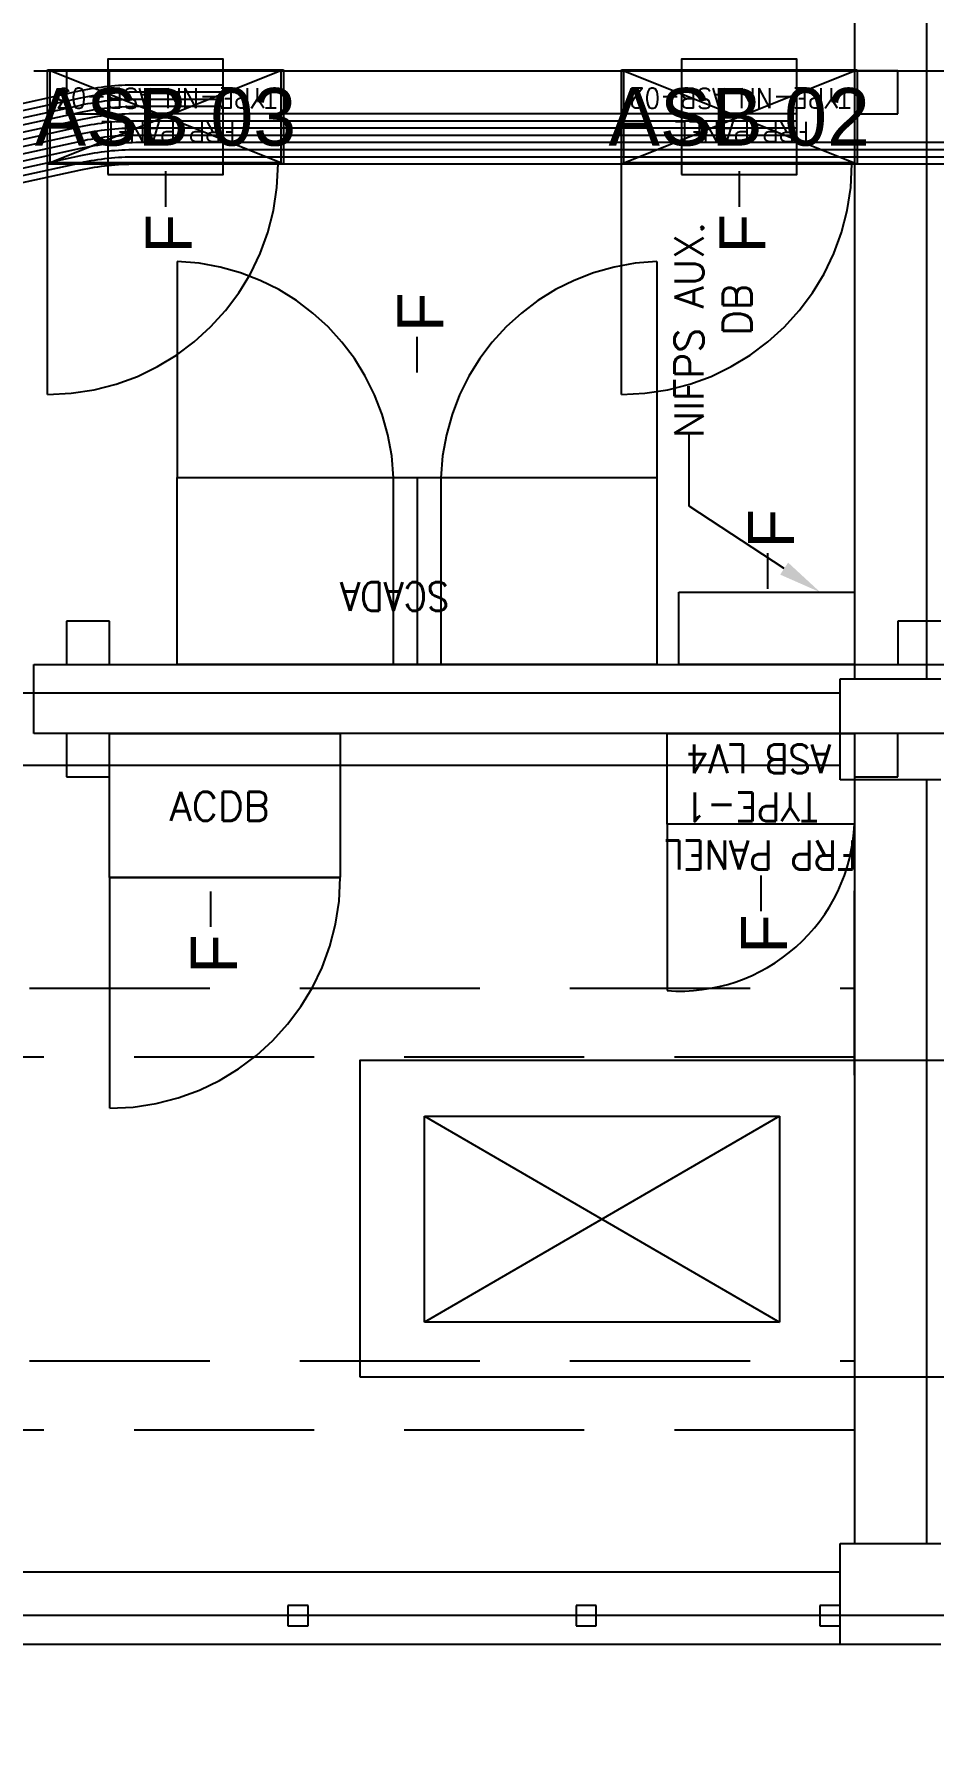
# Model space of a CAD drawing. Header units: metres. Extents: x 528964 to 529320, y 2673702 to 2674119.
# Drawn here: x 529115.54 to 529118.66, y 2673937.95 to 2673943.84 of the extents above; entities that cross this region are included whole.
import ezdxf
from ezdxf.enums import TextEntityAlignment as Align

# ---------------------------------------------------------------- set-up
doc = ezdxf.new("R2010")
doc.units = ezdxf.units.M
for name, pattern in [('DASHED', [0.75, 0.5, -0.25]), ('HIDDEN', [0.375, 0.25, -0.125]), ('PHANTOM', [63.5, 31.75, -6.35, 6.35, -6.35, 6.35, -6.35])]:
    doc.linetypes.add(name, pattern=pattern)
for name, color, linetype in [('1', 5, 'Continuous'), ('IDT', 7, 'Continuous'), ('LT Cable(AG) INV to LT Panel BL-27', 2, 'Continuous')]:
    doc.layers.add(name, color=color, linetype=linetype)
doc.styles.add('Arial', font='arial.ttf')
doc.styles.add('RomanS', font='romans.shx')
doc.styles.get("Standard").update_dxf_attribs({"font": 'Adani Regular.ttf'})

# ---------------------------------------------------------------- blocks, each defined once
blk = doc.blocks.new('ASB')
at = {"layer": '1', "color": 5}
blk.add_lwpolyline([(-0.2, -0.2), (0.2, -0.2), (0.2, 0.2), (-0.2, 0.2)], close=True, dxfattribs=at)
at = {"layer": '1', "color": 7}
blk.add_attdef('ID', text='', height=0.2, dxfattribs=at).set_placement((0, 0), align=Align.MIDDLE_CENTER)
blk = doc.blocks.new('IDT')
at = {"layer": 'IDT', "color": 8}
for p, q in [((29.552, 18.4101), (29.902, 18.4101)), ((29.902, 18.4101), (29.902, 18.0601)), ((29.902, 18.4101), (33.552, 18.4101)), ((29.902, 18.3453), (29.902, 18.2753)), ((29.972, 18.3453), (29.902, 18.3453)), ((29.972, 18.2753), (29.972, 18.3453)), ((30.7481, 18.3453), (30.7481, 18.2753)), ((30.8181, 18.3453), (30.7481, 18.3453)), ((30.8181, 18.2753), (30.8181, 18.3453)), ((31.7481, 18.3453), (31.7481, 18.2753)), ((31.8181, 18.3453), (31.7481, 18.3453)), ((31.8181, 18.2753), (31.8181, 18.3453)), ((29.902, 18.2753), (29.972, 18.2753)), ((30.7481, 18.2753), (30.8181, 18.2753)), ((31.7481, 18.2753), (31.8181, 18.2753)), ((29.902, 18.1601), (33.552, 18.1601)), ((29.902, 18.0601), (29.552, 18.0601)), ((29.602, 15.4101), (29.602, 18.0601)), ((29.852, 15.4101), (29.852, 18.0601)), ((30.1117, 16.5771), (30.1117, 17.2916)), ((30.1117, 17.2916), (31.3439, 17.2916)), ((31.3439, 16.5771), (30.1117, 17.2916)), ((30.1117, 16.5771), (31.3439, 17.2916)), ((31.3439, 17.2916), (31.3439, 16.5771)), ((31.3439, 16.5771), (30.1117, 16.5771)), ((29.852, 16.4349), (29.852, 15.7954)), ((29.552, 15.4101), (29.902, 15.4101)), ((29.702, 15.3997), (29.702, 15.2497)), ((29.852, 15.3997), (29.702, 15.3997)), ((29.852, 15.2497), (29.852, 15.3997)), ((29.902, 15.4101), (29.902, 15.0601)), ((32.4369, 15.3997), (32.4369, 15.2497)), ((32.5869, 15.3997), (32.4369, 15.3997)), ((32.5869, 15.2497), (32.5869, 15.3997)), ((29.902, 15.3601), (33.552, 15.3601)), ((26.802, 15.2497), (32.6992, 15.2497)), ((29.702, 15.2497), (29.852, 15.2497)), ((32.4369, 15.2497), (32.5869, 15.2497)), ((32.6992, 15.2497), (32.6992, 15.0097)), ((29.902, 15.1101), (33.552, 15.1101)), ((29.902, 15.0601), (29.552, 15.0601)), ((29.602, 12.4101), (29.602, 15.0601)), ((29.852, 12.4101), (29.852, 15.0601)), ((32.6992, 15.0097), (26.802, 15.0097)), ((29.702, 15.0097), (29.552, 15.0097)), ((29.702, 14.8597), (29.702, 15.0097)), ((31.2873, 14.3618), (31.2873, 15.0097)), ((31.3698, 14.3618), (31.3698, 15.0097)), ((31.4523, 14.3618), (31.4523, 15.0097)), ((32.4369, 15.0097), (32.4369, 14.8597)), ((32.5869, 15.0097), (32.4369, 15.0097)), ((32.5869, 14.8597), (32.5869, 15.0097)), ((29.552, 14.8597), (29.702, 14.8597)), ((32.4369, 14.8597), (32.5869, 14.8597)), ((29.843, 13.2732), (30.661, 13.2732)), ((29.843, 12.9462), (29.843, 13.2732)), ((29.852, 12.9497), (29.852, 13.2697)), ((29.852, 13.2697), (30.652, 13.2697)), ((30.652, 13.2697), (29.852, 12.9497)), ((30.652, 12.9497), (29.852, 13.2697)), ((30.652, 13.2697), (30.652, 12.9497)), ((30.661, 13.2732), (30.661, 12.9462)), ((31.8339, 13.2732), (32.6519, 13.2732)), ((31.8339, 12.9462), (31.8339, 13.2732)), ((31.8429, 12.9497), (31.8429, 13.2697)), ((31.8429, 13.2697), (32.6429, 13.2697)), ((31.8429, 12.9497), (32.6429, 13.2697)), ((31.8429, 13.2697), (32.6429, 12.9497)), ((32.6429, 13.2697), (32.6429, 12.9497)), ((32.6519, 13.2732), (32.6519, 12.9462)), ((29.702, 13.0997), (29.702, 12.9497)), ((29.852, 13.0997), (29.702, 13.0997)), ((29.852, 12.9497), (29.852, 13.0997)), ((32.4369, 13.0997), (32.4369, 12.9497)), ((32.5869, 13.0997), (32.4369, 13.0997)), ((32.5869, 12.9497), (32.5869, 13.0997)), ((32.6992, 12.9497), (26.802, 12.9497)), ((29.702, 12.9497), (29.852, 12.9497)), ((30.661, 12.9462), (29.843, 12.9462)), ((30.652, 12.9497), (29.852, 12.9497)), ((32.6519, 12.9462), (31.8339, 12.9462)), ((32.6429, 12.9497), (31.8429, 12.9497)), ((32.4369, 12.9497), (32.5869, 12.9497))]:
    blk.add_line(p, q, dxfattribs=at)
at = {"layer": 'IDT', "color": 8, "linetype": 'PHANTOM', "ltscale": 0.25}
blk.add_line((25.6331, 18.3103), (33.7831, 18.3103), dxfattribs=at)
at = {"layer": 'IDT', "color": 8, "linetype": 'HIDDEN', "ltscale": 2.5}
for p, q in [((29.852, 17.6665), (33.652, 17.6665)), ((33.652, 17.4265), (29.852, 17.4265)), ((29.852, 16.3729), (33.652, 16.3729)), ((33.652, 16.1329), (29.852, 16.1329))]:
    blk.add_line(p, q, dxfattribs=at)
at = {"layer": 'IDT', "color": 8, "linetype": 'DASHED', "ltscale": 5}
for p, q in [((32.4365, 16.5497), (32.4365, 15.7497)), ((30.502, 15.5637), (30.502, 16.1417)), ((32.3927, 15.7497), (31.6365, 15.7497)), ((32.4365, 15.7497), (32.3927, 15.7497)), ((30.5375, 13.6118), (30.5375, 14.3618)), ((32.202, 13.6118), (32.202, 14.3618)), ((30.661, 14.0732), (30.661, 13.2732)), ((32.6519, 14.0732), (32.6519, 13.2732)), ((30.5375, 13.6118), (30.5375, 13.6118)), ((32.202, 13.6118), (32.202, 13.6118)), ((30.6172, 13.2732), (29.861, 13.2732)), ((30.661, 13.2732), (30.6172, 13.2732)), ((32.6081, 13.2732), (31.8519, 13.2732)), ((32.6519, 13.2732), (32.6081, 13.2732))]:
    blk.add_line(p, q, dxfattribs=at)
at = {"layer": 'IDT', "color": 7}
for p, q in [((32.0863, 15.8484), (32.0863, 15.9209)), ((30.177, 15.7932), (30.177, 15.8657)), ((32.0863, 15.7973), (32.0863, 15.8484)), ((30.177, 15.7421), (30.177, 15.7932)), ((31.6365, 15.7486), (32.4369, 15.7497)), ((31.6365, 15.2497), (31.6365, 15.7486)), ((32.4369, 15.7497), (32.4369, 15.2497)), ((29.852, 15.5637), (30.502, 15.5637)), ((29.852, 15.2497), (29.852, 15.5637)), ((30.502, 15.5637), (30.502, 15.2497)), ((30.502, 15.2497), (29.852, 15.2497)), ((32.4369, 15.2497), (31.6365, 15.2497)), ((29.852, 15.0097), (30.462, 15.0097)), ((29.852, 14.7597), (29.852, 15.0097)), ((30.462, 15.0097), (30.462, 14.7597)), ((30.5375, 15.0097), (32.202, 15.0097)), ((30.5375, 14.3618), (30.5375, 15.0097)), ((32.202, 15.0097), (32.202, 14.3618)), ((30.462, 14.7597), (29.852, 14.7597)), ((30.1529, 14.748), (30.1529, 14.6969)), ((30.1529, 14.6969), (30.1529, 14.6243)), ((32.202, 14.3618), (30.5375, 14.3618)), ((31.3698, 13.9969), (31.3698, 13.9457)), ((31.3698, 13.9457), (31.3698, 13.8732)), ((30.252, 13.3493), (30.252, 13.4218)), ((32.2429, 13.3493), (32.2429, 13.4218)), ((30.252, 13.2982), (30.252, 13.3493)), ((32.2429, 13.2982), (32.2429, 13.3493)), ((29.843, 13.2732), (30.661, 13.2732)), ((29.843, 12.9462), (29.843, 13.2732)), ((30.661, 13.2732), (30.661, 12.9462)), ((31.8339, 13.2732), (32.6519, 13.2732)), ((31.8339, 12.9462), (31.8339, 13.2732)), ((32.6519, 13.2732), (32.6519, 12.9462)), ((30.661, 12.9462), (29.843, 12.9462)), ((32.6519, 12.9462), (31.8339, 12.9462))]:
    blk.add_line(p, q, dxfattribs=at)
at = {"layer": 'IDT', "color": 8, "linetype": 'ByBlock', "lineweight": -2, "ltscale": 0.1}
for p, q in [((30.096, 14.6774), (30.426, 14.4611)), ((30.426, 14.4611), (30.426, 14.2072))]:
    blk.add_line(p, q, dxfattribs=at)
at = {"layer": 'IDT', "color": 8}
blk.add_lwpolyline([(31.567, 17.4829), (31.567, 16.3829), (28.767, 16.3829), (28.767, 17.4829)], close=True, dxfattribs=at)
at = {"layer": 'IDT', "color": 8, "linetype": 'DASHED', "ltscale": 5}
for centre, radius, start, end in [((32.4365, 15.7497), 0.8, 90, 180), ((30.4575, 15.5373), 0.606, 85.7856, 177.50336), ((30.512, 14.3876), 0.7761, 271.87815, 358.10123), ((29.6994, 14.7411), 1.4413, 344.74337, 344.78968), ((32.2275, 14.3876), 0.7761, 181.89877, 268.12185), ((30.661, 13.2732), 0.8, 90, 180), ((32.6519, 13.2732), 0.8, 90, 180)]:
    blk.add_arc(centre, radius, start, end, dxfattribs=at)
at = {"layer": 'IDT', "color": 8, "ltscale": 0.1}
blk.add_solid([(30.0823, 14.6565), (29.9705, 14.7597), (30.1097, 14.6983)], dxfattribs=at)
at = {"layer": 'IDT', "color": 7, "style": 'Arial'}
for p in [(31.9951, 16.0827), (30.0858, 16.0139), (30.0617, 14.6072), (31.2786, 13.856), (30.1608, 13.5836), (32.1517, 13.5836)]:
    blk.add_text('F', height=0.16, rotation=270, dxfattribs=at).set_placement(p)
at = {"layer": 'IDT', "color": 7, "style": 'RomanS', "width": 0.9}
for s, height, p in [('FRP PANEL', 0.1, (29.8434, 15.6209)), ('TYPE-1', 0.1, (29.9782, 15.4542)), ('ASB LV4', 0.1, (29.9342, 15.2876)), ('SCADA', 0.1, (31.2586, 14.724)), ('FRP PANEL', 0.07, (30.0088, 13.1269)), ('FRP PANEL', 0.07, (31.9997, 13.1269)), ('TYPE-NN ASB-02', 0.07, (29.8647, 13.0102)), ('TYPE-NN ASB-03', 0.07, (31.8556, 13.0102))]:
    blk.add_text(s, height=height, dxfattribs=at).set_placement(p)
at = {"layer": 'IDT', "color": 7, "ltscale": 0.1, "style": 'RomanS'}
blk.add_text('ACDB', height=0.1, rotation=180, dxfattribs=at).set_placement((32.2286, 15.5521))
at = {"layer": 'IDT', "color": 8, "style": 'RomanS'}
for s, p in [('NIFPS AUX.', (30.376, 14.2243)), (' DB', (30.2093, 13.9386))]:
    blk.add_text(s, height=0.1, rotation=270, dxfattribs=at).set_placement(p)

msp = doc.modelspace()

# ---------------------------------------------------------------- linework, layer by layer
at = {"layer": 'LT Cable(AG) INV to LT Panel BL-27', "color": 5}
for points in [[(529116.2004, 2673943.6386), (529115.8972, 2673943.6386, 0.053654), (529115.7057, 2673943.618), (529114.1213, 2673943.273, -0.053654), (529113.9299, 2673943.2523), (529110.0473, 2673943.2523, 0.414214), (529109.1473, 2673942.3523), (529109.1473, 2673925.161, 0.041937), (529109.1599, 2673925.0108), (529109.2447, 2673924.51, -0.041937), (529109.2573, 2673924.3598), (529109.2573, 2673714.9372, -0.414214), (529108.3573, 2673714.0372), (528998.5136, 2673714.0372, -0.414214), (528997.6136, 2673714.9372), (528997.6136, 2673715.1898)], [(529116.2004, 2673943.6636), (529115.8972, 2673943.6636, 0.053654), (529115.7057, 2673943.643), (529114.1213, 2673943.298, -0.053654), (529113.9299, 2673943.2773), (529110.0223, 2673943.2773, 0.414214), (529109.1223, 2673942.3773), (529109.1223, 2673925.1589, 0.041937), (529109.1349, 2673925.0087), (529109.2197, 2673924.5079, -0.041937), (529109.2323, 2673924.3577), (529109.2323, 2673714.9622, -0.414214), (529108.3323, 2673714.0622), (529095.6896, 2673714.0622, -0.414214), (529094.7896, 2673714.9622), (529094.7896, 2673715.1898)], [(529116.2004, 2673943.6136), (529115.8972, 2673943.6136, 0.053654), (529115.7057, 2673943.593), (529114.1213, 2673943.248, -0.053654), (529113.9299, 2673943.2273), (529110.0723, 2673943.2273, 0.414214), (529109.1723, 2673942.3273), (529109.1723, 2673925.1631, 0.041937), (529109.1849, 2673925.0129), (529109.2697, 2673924.5121, -0.041937), (529109.2823, 2673924.3619), (529109.2823, 2673714.7622, 0.414214), (529110.1823, 2673713.8622), (529252.473, 2673713.8622, 0.414214), (529253.373, 2673714.7622), (529253.373, 2673715.1898)], [(529116.2004, 2673943.5886), (529115.8972, 2673943.5886, 0.053654), (529115.7057, 2673943.568), (529114.1213, 2673943.223, -0.053654), (529113.9299, 2673943.2023), (529110.0973, 2673943.2023, 0.414214), (529109.1973, 2673942.3023), (529109.1973, 2673925.1652, 0.041937), (529109.2099, 2673925.015), (529109.2947, 2673924.5142, -0.041937), (529109.3073, 2673924.364), (529109.3073, 2673714.7872, 0.414214), (529110.2073, 2673713.8872), (529155.297, 2673713.8872, 0.414214), (529156.197, 2673714.7872), (529156.197, 2673715.1898)], [(529118.1913, 2673943.5636), (529115.8972, 2673943.5636, 0.053654), (529115.7057, 2673943.543), (529114.1213, 2673943.198, -0.053654), (529113.9299, 2673943.1773), (529110.1223, 2673943.1773, 0.414214), (529109.2223, 2673942.2773), (529109.2223, 2673925.1673, 0.041937), (529109.2349, 2673925.0171), (529109.3197, 2673924.5163, -0.041937), (529109.3323, 2673924.3661), (529109.3323, 2673744.8122, 0.414214), (529110.2323, 2673743.9122), (529252.473, 2673743.9122, 0.414214), (529253.373, 2673744.8122), (529253.373, 2673745.1898)], [(529118.1913, 2673943.5386), (529115.8972, 2673943.5386, 0.053654), (529115.7057, 2673943.518), (529114.1213, 2673943.173, -0.053654), (529113.9299, 2673943.1523), (529110.1473, 2673943.1523, 0.414214), (529109.2473, 2673942.2523), (529109.2473, 2673925.1694, 0.041937), (529109.2599, 2673925.0192), (529109.3447, 2673924.5184, -0.041937), (529109.3573, 2673924.3682), (529109.3573, 2673744.8372, 0.414214), (529110.2573, 2673743.9372), (529155.297, 2673743.9372, 0.414214), (529156.197, 2673744.8372), (529156.197, 2673745.1898)], [(529118.1913, 2673943.5136), (529115.8972, 2673943.5136, 0.053654), (529115.7057, 2673943.493), (529114.1213, 2673943.148, -0.053654), (529113.9299, 2673943.1273), (529110.1723, 2673943.1273, 0.414214), (529109.2723, 2673942.2273), (529109.2723, 2673925.1715, 0.041937), (529109.2849, 2673925.0213), (529109.3697, 2673924.5205, -0.041937), (529109.3823, 2673924.3703), (529109.3823, 2673774.8622, 0.414214), (529110.2823, 2673773.9622), (529252.473, 2673773.9622, 0.414214), (529253.373, 2673774.8622), (529253.373, 2673775.1898)], [(529118.1913, 2673943.4886), (529115.8972, 2673943.4886, 0.053654), (529115.7057, 2673943.468), (529114.1213, 2673943.123, -0.053654), (529113.9299, 2673943.1023), (529110.1973, 2673943.1023, 0.414214), (529109.2973, 2673942.2023), (529109.2973, 2673925.1736, 0.041937), (529109.3099, 2673925.0234), (529109.3947, 2673924.5226, -0.041937), (529109.4073, 2673924.3724), (529109.4073, 2673774.8872, 0.414214), (529110.3073, 2673773.9872), (529155.297, 2673773.9872, 0.414214), (529156.197, 2673774.8872), (529156.197, 2673775.1898)], [(529120.3483, 2673943.4636), (529115.8972, 2673943.4636, 0.053654), (529115.7057, 2673943.443), (529114.1213, 2673943.098, -0.053654), (529113.9299, 2673943.0773), (529110.2223, 2673943.0773, 0.414214), (529109.3223, 2673942.1773), (529109.3223, 2673925.1757, 0.041937), (529109.3349, 2673925.0255), (529109.4197, 2673924.5247, -0.041937), (529109.4323, 2673924.3745), (529109.4323, 2673797.4122, 0.414214), (529110.3323, 2673796.5122), (529252.473, 2673796.5122, 0.414214), (529253.373, 2673797.4122), (529253.373, 2673797.6898)], [(529120.3483, 2673943.4386), (529115.8972, 2673943.4386, 0.053654), (529115.7057, 2673943.418), (529114.1213, 2673943.073, -0.053654), (529113.9299, 2673943.0523), (529110.2473, 2673943.0523, 0.414214), (529109.3473, 2673942.1523), (529109.3473, 2673925.1778, 0.041937), (529109.3599, 2673925.0277), (529109.4447, 2673924.5268, -0.041937), (529109.4573, 2673924.3766), (529109.4573, 2673797.4372, 0.414214), (529110.3573, 2673796.5372), (529155.297, 2673796.5372, 0.414214), (529156.197, 2673797.4372), (529156.197, 2673797.6898)], [(529120.3483, 2673943.4136), (529115.8972, 2673943.4136, 0.053654), (529115.7057, 2673943.393), (529114.1213, 2673943.048, -0.053654), (529113.9299, 2673943.0273), (529110.2723, 2673943.0273, 0.414214), (529109.3723, 2673942.1273), (529109.3723, 2673925.1799, 0.041937), (529109.3849, 2673925.0298), (529109.4697, 2673924.5289, -0.041937), (529109.4823, 2673924.3787), (529109.4823, 2673827.4622, 0.414214), (529110.3823, 2673826.5622), (529252.473, 2673826.5622, 0.414214), (529253.373, 2673827.4622), (529253.373, 2673827.6898)], [(529120.3483, 2673943.3886), (529115.8972, 2673943.3886, 0.053654), (529115.7057, 2673943.368), (529114.1213, 2673943.023, -0.053654), (529113.9299, 2673943.0023), (529110.2973, 2673943.0023, 0.414214), (529109.3973, 2673942.1023), (529109.3973, 2673925.182, 0.041937), (529109.4099, 2673925.0319), (529109.4947, 2673924.531, -0.041937), (529109.5073, 2673924.3808), (529109.5073, 2673827.4872, 0.414214), (529110.4073, 2673826.5872), (529155.297, 2673826.5872, 0.414214), (529156.197, 2673827.4872), (529156.197, 2673827.6898)]]:
    msp.add_lwpolyline(points, format="xyb", dxfattribs=at)

# ---------------------------------------------------------------- block references
at = {"layer": '1'}
for p, values in [((529116.0004, 2673943.5533), {'ID': 'ASB 03'}), ((529117.9913, 2673943.5533), {'ID': 'ASB 02'})]:
    msp.add_blockref('ASB', p, dxfattribs=at).add_auto_attribs(values)
at = {"layer": 'IDT', "color": 8, "rotation": 180}
msp.add_blockref('IDT', (529148.2433, 2673956.663), dxfattribs=at)

doc.saveas('drawing.dxf')
